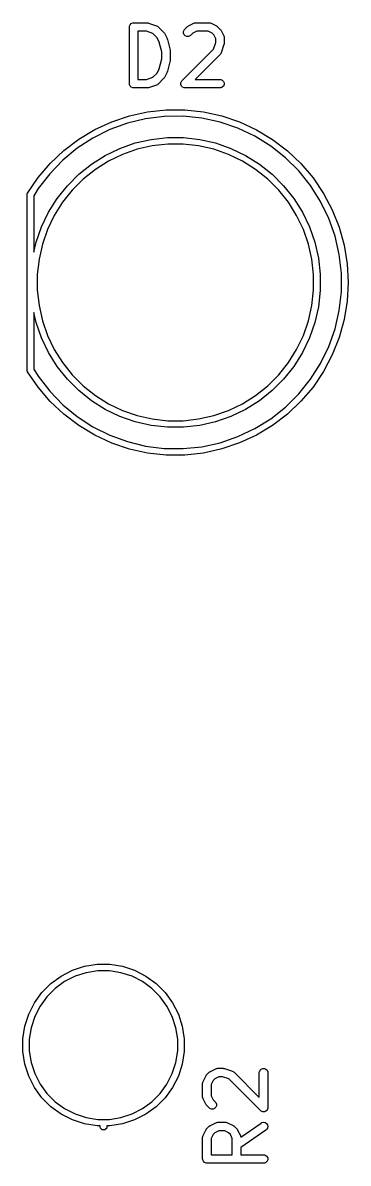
# Model space of a CAD drawing. Header units: inches. Extents: x 5.12 to 6.33, y -3.92 to -3.07.
# Drawn here: x 6.105 to 6.331, y -3.919 to -3.127 of the extents above; entities that cross this region are included whole.
import ezdxf

# ---------------------------------------------------------------- set-up
doc = ezdxf.new("R2010")
doc.units = ezdxf.units.IN
doc.header["$MEASUREMENT"] = 0
doc.layers.add('F.Silkscreen', color=41, linetype='CONTINUOUS', true_color=0xf2eda1)

msp = doc.modelspace()

# ---------------------------------------------------------------- linework, layer by layer
at = {"layer": 'F.Silkscreen', "linetype": 'CONTINUOUS'}
for p, q in [((6.17946, -3.12914), (6.1799, -3.12808)), ((6.1799, -3.12808), (6.18072, -3.12726)), ((6.18072, -3.12726), (6.18178, -3.12682)), ((6.18178, -3.12682), (6.18236, -3.12676)), ((6.18236, -3.12676), (6.19173, -3.12676)), ((6.19173, -3.12676), (6.19202, -3.12679)), ((6.19202, -3.12679), (6.1921, -3.12679)), ((6.1921, -3.12679), (6.1922, -3.12681)), ((6.1922, -3.12681), (6.19231, -3.12682)), ((6.19231, -3.12682), (6.19238, -3.12685)), ((6.19238, -3.12685), (6.19267, -3.12692)), ((6.19267, -3.12692), (6.19829, -3.12879)), ((6.22041, -3.12895), (6.22416, -3.12708)), ((6.22416, -3.12708), (6.2247, -3.12687)), ((6.2247, -3.12687), (6.2248, -3.12686)), ((6.2248, -3.12686), (6.2249, -3.12682)), ((6.2249, -3.12682), (6.22548, -3.12676)), ((6.22548, -3.12676), (6.23485, -3.12676)), ((6.23485, -3.12676), (6.23543, -3.12682)), ((6.23543, -3.12682), (6.23553, -3.12686)), ((6.23553, -3.12686), (6.23563, -3.12687)), ((6.23563, -3.12687), (6.23617, -3.12708)), ((6.23617, -3.12708), (6.23992, -3.12895)), ((6.17941, -3.12972), (6.17946, -3.12914)), ((6.17941, -3.16909), (6.17941, -3.12972)), ((6.19125, -3.13267), (6.18531, -3.13267)), ((6.18531, -3.13267), (6.18531, -3.16613)), ((6.19576, -3.13417), (6.19125, -3.13267)), ((6.19868, -3.13709), (6.19576, -3.13417)), ((6.19829, -3.12879), (6.19882, -3.12903)), ((6.19882, -3.12903), (6.1989, -3.1291)), ((6.1989, -3.1291), (6.199, -3.12914)), ((6.199, -3.12914), (6.19944, -3.1295)), ((6.19944, -3.1295), (6.20319, -3.13325)), ((6.20319, -3.13325), (6.20338, -3.13348)), ((6.20338, -3.13348), (6.20344, -3.13353)), ((6.20344, -3.13353), (6.20349, -3.13362)), ((6.20349, -3.13362), (6.20356, -3.1337)), ((6.20356, -3.1337), (6.20359, -3.13377)), ((6.20359, -3.13377), (6.20375, -3.13402)), ((6.20375, -3.13402), (6.20562, -3.13777)), ((6.21696, -3.13289), (6.2174, -3.13183)), ((6.21696, -3.13404), (6.21696, -3.13289)), ((6.2174, -3.13511), (6.21696, -3.13404)), ((6.2174, -3.13183), (6.21777, -3.13138)), ((6.21821, -3.13592), (6.2174, -3.13511)), ((6.21777, -3.13138), (6.21964, -3.1295)), ((6.21928, -3.13636), (6.21821, -3.13592)), ((6.22043, -3.13636), (6.21928, -3.13636)), ((6.21964, -3.1295), (6.21987, -3.12932)), ((6.21987, -3.12932), (6.21992, -3.12926)), ((6.21992, -3.12926), (6.22001, -3.1292)), ((6.22001, -3.1292), (6.22009, -3.12914)), ((6.22009, -3.12914), (6.22016, -3.12911)), ((6.22016, -3.12911), (6.22041, -3.12895)), ((6.22149, -3.13592), (6.22043, -3.13636)), ((6.22194, -3.13555), (6.22149, -3.13592)), ((6.22348, -3.13402), (6.22194, -3.13555)), ((6.22618, -3.13267), (6.22348, -3.13402)), ((6.23415, -3.13267), (6.22618, -3.13267)), ((6.23685, -3.13402), (6.23415, -3.13267)), ((6.23805, -3.13522), (6.23685, -3.13402)), ((6.2394, -3.13791), (6.23805, -3.13522)), ((6.23992, -3.12895), (6.24017, -3.12911)), ((6.24017, -3.12911), (6.24024, -3.12914)), ((6.24024, -3.12914), (6.24032, -3.1292)), ((6.24032, -3.1292), (6.24041, -3.12926)), ((6.24041, -3.12926), (6.24046, -3.12932)), ((6.24046, -3.12932), (6.24069, -3.1295)), ((6.24069, -3.1295), (6.24256, -3.13138)), ((6.24256, -3.13138), (6.24275, -3.13161)), ((6.24275, -3.13161), (6.24281, -3.13166)), ((6.24281, -3.13166), (6.24286, -3.13175)), ((6.24286, -3.13175), (6.24293, -3.13183)), ((6.24293, -3.13183), (6.24296, -3.1319)), ((6.24296, -3.1319), (6.24312, -3.13215)), ((6.24312, -3.13215), (6.24499, -3.1359)), ((6.24499, -3.1359), (6.2452, -3.13644)), ((6.2452, -3.13644), (6.24521, -3.13654)), ((6.24521, -3.13654), (6.24525, -3.13664)), ((6.20019, -3.14012), (6.19868, -3.13709)), ((6.2019, -3.14695), (6.20019, -3.14012)), ((6.20562, -3.13777), (6.20564, -3.13781)), ((6.20564, -3.13781), (6.20565, -3.13783)), ((6.20565, -3.13783), (6.20574, -3.13807)), ((6.20574, -3.13807), (6.20583, -3.13831)), ((6.20583, -3.13831), (6.20583, -3.13833)), ((6.20583, -3.13833), (6.20585, -3.13837)), ((6.20585, -3.13837), (6.20772, -3.14587)), ((6.2379, -3.145), (6.2394, -3.14049)), ((6.2394, -3.14049), (6.2394, -3.13791)), ((6.24515, -3.1419), (6.24328, -3.14752)), ((6.24522, -3.14161), (6.24515, -3.1419)), ((6.24525, -3.14154), (6.24522, -3.14161)), ((6.24525, -3.13664), (6.2453, -3.13722)), ((6.24526, -3.14144), (6.24525, -3.14154)), ((6.24528, -3.14134), (6.24526, -3.14144)), ((6.2453, -3.14097), (6.24527, -3.14126)), ((6.24527, -3.14126), (6.24528, -3.14134)), ((6.2453, -3.13722), (6.2453, -3.14097)), ((6.20019, -3.15868), (6.2019, -3.15185)), ((6.2019, -3.15185), (6.2019, -3.14695)), ((6.20772, -3.14587), (6.20773, -3.14597)), ((6.20773, -3.14597), (6.20775, -3.14601)), ((6.20775, -3.14601), (6.20777, -3.14623)), ((6.20777, -3.14623), (6.2078, -3.14645)), ((6.2078, -3.15236), (6.20777, -3.15257)), ((6.2078, -3.14645), (6.2078, -3.14649)), ((6.2078, -3.14649), (6.20781, -3.14659)), ((6.20781, -3.15221), (6.2078, -3.15231)), ((6.2078, -3.15231), (6.2078, -3.15236)), ((6.20781, -3.14659), (6.20781, -3.15221)), ((6.21589, -3.167), (6.2379, -3.145)), ((6.24256, -3.14868), (6.22511, -3.16613)), ((6.24293, -3.14823), (6.24256, -3.14868)), ((6.24297, -3.14813), (6.24293, -3.14823)), ((6.24304, -3.14805), (6.24297, -3.14813)), ((6.24328, -3.14752), (6.24304, -3.14805)), ((6.19868, -3.16171), (6.20019, -3.15868)), ((6.20772, -3.15293), (6.20585, -3.16043)), ((6.20773, -3.15283), (6.20772, -3.15293)), ((6.20775, -3.15279), (6.20773, -3.15283)), ((6.20777, -3.15257), (6.20775, -3.15279)), ((6.18531, -3.16613), (6.19125, -3.16613)), ((6.19125, -3.16613), (6.19576, -3.16463)), ((6.19576, -3.16463), (6.19868, -3.16171)), ((6.20319, -3.16555), (6.19944, -3.1693)), ((6.20338, -3.16532), (6.20319, -3.16555)), ((6.20344, -3.16527), (6.20338, -3.16532)), ((6.20349, -3.16518), (6.20344, -3.16527)), ((6.20356, -3.1651), (6.20349, -3.16518)), ((6.20359, -3.16503), (6.20356, -3.1651)), ((6.20375, -3.16478), (6.20359, -3.16503)), ((6.20562, -3.16103), (6.20375, -3.16478)), ((6.20564, -3.16099), (6.20562, -3.16103)), ((6.20565, -3.16097), (6.20564, -3.16099)), ((6.20574, -3.16073), (6.20565, -3.16097)), ((6.20583, -3.16049), (6.20574, -3.16073)), ((6.20585, -3.16043), (6.20583, -3.16047)), ((6.20583, -3.16047), (6.20583, -3.16049)), ((6.21508, -3.16851), (6.21552, -3.16745)), ((6.21552, -3.16745), (6.21589, -3.167)), ((6.22511, -3.16613), (6.24235, -3.16613)), ((6.24235, -3.16613), (6.24293, -3.16619)), ((6.24293, -3.16619), (6.24399, -3.16663)), ((6.24399, -3.16663), (6.24481, -3.16745)), ((6.24481, -3.16745), (6.24525, -3.16851)), ((6.17946, -3.16966), (6.17941, -3.16909)), ((6.1799, -3.17073), (6.17946, -3.16966)), ((6.18072, -3.17154), (6.1799, -3.17073)), ((6.18178, -3.17198), (6.18072, -3.17154)), ((6.18236, -3.17204), (6.18178, -3.17198)), ((6.19173, -3.17204), (6.18236, -3.17204)), ((6.19202, -3.17201), (6.19173, -3.17204)), ((6.1921, -3.17202), (6.19202, -3.17201)), ((6.1922, -3.17199), (6.1921, -3.17202)), ((6.19231, -3.17198), (6.1922, -3.17199)), ((6.19238, -3.17195), (6.19231, -3.17198)), ((6.19267, -3.17189), (6.19238, -3.17195)), ((6.19829, -3.17001), (6.19267, -3.17189)), ((6.19882, -3.16978), (6.19829, -3.17001)), ((6.1989, -3.16971), (6.19882, -3.16978)), ((6.199, -3.16967), (6.1989, -3.16971)), ((6.19944, -3.1693), (6.199, -3.16967)), ((6.21508, -3.16966), (6.21508, -3.16851)), ((6.21552, -3.17073), (6.21508, -3.16966)), ((6.21634, -3.17154), (6.21552, -3.17073)), ((6.2174, -3.17198), (6.21634, -3.17154)), ((6.21798, -3.17204), (6.2174, -3.17198)), ((6.24235, -3.17204), (6.21798, -3.17204)), ((6.24293, -3.17198), (6.24235, -3.17204)), ((6.24399, -3.17154), (6.24293, -3.17198)), ((6.24481, -3.17073), (6.24399, -3.17154)), ((6.24525, -3.16966), (6.24481, -3.17073)), ((6.24525, -3.16851), (6.24525, -3.16966)), ((6.16708, -3.19549), (6.1794, -3.19136)), ((6.1794, -3.19136), (6.19209, -3.18857)), ((6.20363, -3.19181), (6.19068, -3.19343)), ((6.19209, -3.18857), (6.20501, -3.18718)), ((6.21667, -3.19167), (6.20363, -3.19181)), ((6.20501, -3.18718), (6.21801, -3.18719)), ((6.22965, -3.193), (6.21667, -3.19167)), ((6.21801, -3.18719), (6.23093, -3.1886)), ((6.23093, -3.1886), (6.24362, -3.19141)), ((6.24362, -3.19141), (6.25593, -3.19556)), ((6.15528, -3.20094), (6.16708, -3.19549)), ((6.178, -3.19649), (6.16574, -3.20096)), ((6.19068, -3.19343), (6.178, -3.19649)), ((6.2424, -3.19578), (6.22965, -3.193)), ((6.25475, -3.19998), (6.2424, -3.19578)), ((6.25593, -3.19556), (6.26772, -3.20103)), ((6.13378, -3.21548), (6.14414, -3.20763)), ((6.15407, -3.20679), (6.14313, -3.21389)), ((6.14414, -3.20763), (6.15528, -3.20094)), ((6.16574, -3.20096), (6.15407, -3.20679)), ((6.18352, -3.21024), (6.19453, -3.20772)), ((6.19453, -3.20772), (6.20577, -3.20646)), ((6.20577, -3.20646), (6.21707, -3.20646)), ((6.21707, -3.20646), (6.2283, -3.20772)), ((6.2283, -3.20772), (6.23932, -3.21024)), ((6.26655, -3.20555), (6.25475, -3.19998)), ((6.27764, -3.21242), (6.26655, -3.20555)), ((6.26772, -3.20103), (6.27885, -3.20773)), ((6.27885, -3.20773), (6.28919, -3.2156)), ((6.12434, -3.2244), (6.13378, -3.21548)), ((6.14313, -3.21389), (6.13305, -3.22219)), ((6.16266, -3.21888), (6.17285, -3.21397)), ((6.17285, -3.21397), (6.18352, -3.21024)), ((6.18478, -3.21463), (6.1746, -3.2182)), ((6.1953, -3.21223), (6.18478, -3.21463)), ((6.20602, -3.21102), (6.1953, -3.21223)), ((6.21681, -3.21102), (6.20602, -3.21102)), ((6.22753, -3.21223), (6.21681, -3.21102)), ((6.23805, -3.21463), (6.22753, -3.21223)), ((6.24824, -3.2182), (6.23805, -3.21463)), ((6.23932, -3.21024), (6.24999, -3.21397)), ((6.24999, -3.21397), (6.26017, -3.21888)), ((6.2879, -3.22049), (6.27764, -3.21242)), ((6.28919, -3.2156), (6.29863, -3.22454)), ((6.13305, -3.22219), (6.12398, -3.23156)), ((6.15309, -3.22489), (6.16266, -3.21888)), ((6.16488, -3.22288), (6.15574, -3.22862)), ((6.1746, -3.2182), (6.16488, -3.22288)), ((6.25796, -3.22288), (6.24824, -3.2182)), ((6.26709, -3.22862), (6.25796, -3.22288)), ((6.26017, -3.21888), (6.26974, -3.22489)), ((6.29717, -3.22966), (6.2879, -3.22049)), ((6.11591, -3.2343), (6.12434, -3.2244)), ((6.12398, -3.23156), (6.11602, -3.2419)), ((6.14426, -3.23194), (6.15309, -3.22489)), ((6.15574, -3.22862), (6.14731, -3.23535)), ((6.27553, -3.23535), (6.26709, -3.22862)), ((6.26974, -3.22489), (6.27858, -3.23194)), ((6.30535, -3.23982), (6.29717, -3.22966)), ((6.29863, -3.22454), (6.30703, -3.23445)), ((6.10861, -3.24505), (6.11591, -3.2343)), ((6.13627, -3.23993), (6.14426, -3.23194)), ((6.14731, -3.23535), (6.13968, -3.24297)), ((6.28316, -3.24297), (6.27553, -3.23535)), ((6.27858, -3.23194), (6.28657, -3.23993)), ((6.30703, -3.23445), (6.31432, -3.24521)), ((6.10827, -3.24626), (6.10845, -3.24536)), ((6.10827, -3.36791), (6.10827, -3.24626)), ((6.10845, -3.24536), (6.10856, -3.24524)), ((6.10856, -3.24524), (6.10861, -3.24505)), ((6.11602, -3.2419), (6.11299, -3.24692)), ((6.11299, -3.24692), (6.11299, -3.28609)), ((6.12922, -3.24876), (6.13627, -3.23993)), ((6.13968, -3.24297), (6.13295, -3.25141)), ((6.28989, -3.25141), (6.28316, -3.24297)), ((6.28657, -3.23993), (6.29362, -3.24876)), ((6.31234, -3.25084), (6.30535, -3.23982)), ((6.31432, -3.24521), (6.32041, -3.25669)), ((6.12321, -3.25833), (6.12922, -3.24876)), ((6.13295, -3.25141), (6.12721, -3.26055)), ((6.29563, -3.26055), (6.28989, -3.25141)), ((6.29362, -3.24876), (6.29963, -3.25833)), ((6.31804, -3.26258), (6.31234, -3.25084)), ((6.1183, -3.26852), (6.12321, -3.25833)), ((6.12721, -3.26055), (6.12253, -3.27027)), ((6.30031, -3.27027), (6.29563, -3.26055)), ((6.29963, -3.25833), (6.30453, -3.26852)), ((6.32238, -3.27488), (6.31804, -3.26258)), ((6.32041, -3.25669), (6.32522, -3.26876)), ((6.11457, -3.27919), (6.1183, -3.26852)), ((6.12253, -3.27027), (6.11896, -3.28045)), ((6.30387, -3.28045), (6.30031, -3.27027)), ((6.30453, -3.26852), (6.30827, -3.27919)), ((6.32522, -3.26876), (6.32869, -3.28129)), ((6.3253, -3.2876), (6.32238, -3.27488)), ((6.11299, -3.28609), (6.11457, -3.27919)), ((6.11896, -3.28045), (6.11656, -3.29097)), ((6.30627, -3.29097), (6.30387, -3.28045)), ((6.30827, -3.27919), (6.31078, -3.2902)), ((6.32869, -3.28129), (6.33079, -3.29411)), ((6.11656, -3.29097), (6.11535, -3.30169)), ((6.30748, -3.30169), (6.30627, -3.29097)), ((6.31078, -3.2902), (6.31205, -3.30144)), ((6.32677, -3.30056), (6.3253, -3.2876)), ((6.33079, -3.29411), (6.3315, -3.30709)), ((6.11535, -3.30169), (6.11535, -3.31248)), ((6.30748, -3.31248), (6.30748, -3.30169)), ((6.31205, -3.30144), (6.31205, -3.31274)), ((6.32677, -3.30709), (6.32677, -3.30056)), ((6.32677, -3.31361), (6.32677, -3.30709)), ((6.3315, -3.30709), (6.33079, -3.32006)), ((6.11535, -3.31248), (6.11656, -3.3232)), ((6.30627, -3.3232), (6.30748, -3.31248)), ((6.31205, -3.31274), (6.31078, -3.32397)), ((6.3253, -3.32657), (6.32677, -3.31361)), ((6.11656, -3.3232), (6.11896, -3.33372)), ((6.30387, -3.33372), (6.30627, -3.3232)), ((6.31078, -3.32397), (6.30827, -3.33499)), ((6.32238, -3.33929), (6.3253, -3.32657)), ((6.33079, -3.32006), (6.32869, -3.33289)), ((6.11457, -3.33499), (6.11299, -3.32808)), ((6.11299, -3.32808), (6.11299, -3.36725)), ((6.11896, -3.33372), (6.12253, -3.34391)), ((6.30031, -3.34391), (6.30387, -3.33372)), ((6.32869, -3.33289), (6.32522, -3.34541)), ((6.1183, -3.34566), (6.11457, -3.33499)), ((6.30827, -3.33499), (6.30453, -3.34566)), ((6.31804, -3.35159), (6.32238, -3.33929)), ((6.12321, -3.35584), (6.1183, -3.34566)), ((6.12253, -3.34391), (6.12721, -3.35363)), ((6.29563, -3.35363), (6.30031, -3.34391)), ((6.30453, -3.34566), (6.29963, -3.35584)), ((6.32522, -3.34541), (6.32041, -3.35748)), ((6.12922, -3.36541), (6.12321, -3.35584)), ((6.12721, -3.35363), (6.13295, -3.36276)), ((6.28989, -3.36276), (6.29563, -3.35363)), ((6.29963, -3.35584), (6.29362, -3.36541)), ((6.31234, -3.36333), (6.31804, -3.35159)), ((6.32041, -3.35748), (6.31432, -3.36897)), ((6.13627, -3.37425), (6.12922, -3.36541)), ((6.13295, -3.36276), (6.13968, -3.3712)), ((6.28316, -3.3712), (6.28989, -3.36276)), ((6.29362, -3.36541), (6.28657, -3.37425)), ((6.30535, -3.37435), (6.31234, -3.36333)), ((6.10845, -3.36882), (6.10827, -3.36791)), ((6.10856, -3.36893), (6.10845, -3.36882)), ((6.10861, -3.36913), (6.10856, -3.36893)), ((6.11591, -3.37987), (6.10861, -3.36913)), ((6.11299, -3.36725), (6.11602, -3.37227)), ((6.11602, -3.37227), (6.12398, -3.38261)), ((6.13968, -3.3712), (6.14731, -3.37883)), ((6.27553, -3.37883), (6.28316, -3.3712)), ((6.31432, -3.36897), (6.30703, -3.37972)), ((6.12434, -3.38977), (6.11591, -3.37987)), ((6.14426, -3.38224), (6.13627, -3.37425)), ((6.14731, -3.37883), (6.15574, -3.38556)), ((6.26709, -3.38556), (6.27553, -3.37883)), ((6.28657, -3.37425), (6.27858, -3.38224)), ((6.29717, -3.38451), (6.30535, -3.37435)), ((6.30703, -3.37972), (6.29863, -3.38963)), ((6.12398, -3.38261), (6.13305, -3.39199)), ((6.13378, -3.39869), (6.12434, -3.38977)), ((6.15309, -3.38928), (6.14426, -3.38224)), ((6.16266, -3.3953), (6.15309, -3.38928)), ((6.15574, -3.38556), (6.16488, -3.3913)), ((6.25796, -3.3913), (6.26709, -3.38556)), ((6.26974, -3.38928), (6.26017, -3.3953)), ((6.27858, -3.38224), (6.26974, -3.38928)), ((6.2879, -3.39369), (6.29717, -3.38451)), ((6.29863, -3.38963), (6.28919, -3.39857)), ((6.13305, -3.39199), (6.14313, -3.40028)), ((6.17285, -3.4002), (6.16266, -3.3953)), ((6.16488, -3.3913), (6.1746, -3.39598)), ((6.1746, -3.39598), (6.18478, -3.39954)), ((6.23805, -3.39954), (6.24824, -3.39598)), ((6.24824, -3.39598), (6.25796, -3.3913)), ((6.26017, -3.3953), (6.24999, -3.4002)), ((6.27764, -3.40176), (6.2879, -3.39369)), ((6.14414, -3.40655), (6.13378, -3.39869)), ((6.14313, -3.40028), (6.15407, -3.40738)), ((6.18352, -3.40393), (6.17285, -3.4002)), ((6.19453, -3.40645), (6.18352, -3.40393)), ((6.18478, -3.39954), (6.1953, -3.40194)), ((6.1953, -3.40194), (6.20602, -3.40315)), ((6.20602, -3.40315), (6.21681, -3.40315)), ((6.21681, -3.40315), (6.22753, -3.40194)), ((6.22753, -3.40194), (6.23805, -3.39954)), ((6.23932, -3.40393), (6.2283, -3.40645)), ((6.24999, -3.4002), (6.23932, -3.40393)), ((6.26655, -3.40862), (6.27764, -3.40176)), ((6.28919, -3.39857), (6.27885, -3.40644)), ((6.15528, -3.41324), (6.14414, -3.40655)), ((6.15407, -3.40738), (6.16574, -3.41321)), ((6.16708, -3.41868), (6.15528, -3.41324)), ((6.16574, -3.41321), (6.178, -3.41768)), ((6.20577, -3.40772), (6.19453, -3.40645)), ((6.21707, -3.40772), (6.20577, -3.40772)), ((6.2283, -3.40645), (6.21707, -3.40772)), ((6.25475, -3.41419), (6.26655, -3.40862)), ((6.26772, -3.41315), (6.25593, -3.41861)), ((6.27885, -3.40644), (6.26772, -3.41315)), ((6.1794, -3.42282), (6.16708, -3.41868)), ((6.178, -3.41768), (6.19068, -3.42075)), ((6.19068, -3.42075), (6.20363, -3.42236)), ((6.21667, -3.4225), (6.22965, -3.42117)), ((6.22965, -3.42117), (6.2424, -3.41839)), ((6.2424, -3.41839), (6.25475, -3.41419)), ((6.25593, -3.41861), (6.24362, -3.42277)), ((6.19209, -3.4256), (6.1794, -3.42282)), ((6.20501, -3.42699), (6.19209, -3.4256)), ((6.20363, -3.42236), (6.21667, -3.4225)), ((6.21801, -3.42698), (6.20501, -3.42699)), ((6.23093, -3.42557), (6.21801, -3.42698)), ((6.24362, -3.42277), (6.23093, -3.42557)), ((6.132, -3.78881), (6.13987, -3.7848)), ((6.13987, -3.7848), (6.14827, -3.78207)), ((6.14827, -3.78207), (6.157, -3.78069)), ((6.15736, -3.78524), (6.14934, -3.78651)), ((6.157, -3.78069), (6.16583, -3.78069)), ((6.16548, -3.78524), (6.15736, -3.78524)), ((6.17349, -3.78651), (6.16548, -3.78524)), ((6.16583, -3.78069), (6.17456, -3.78207)), ((6.17456, -3.78207), (6.18296, -3.7848)), ((6.18296, -3.7848), (6.19083, -3.78881)), ((6.12485, -3.794), (6.132, -3.78881)), ((6.13439, -3.7927), (6.12782, -3.79747)), ((6.14162, -3.78901), (6.13439, -3.7927)), ((6.14934, -3.78651), (6.14162, -3.78901)), ((6.18122, -3.78901), (6.17349, -3.78651)), ((6.18845, -3.7927), (6.18122, -3.78901)), ((6.19502, -3.79747), (6.18845, -3.7927)), ((6.19083, -3.78881), (6.19798, -3.794)), ((6.11341, -3.80739), (6.11861, -3.80025)), ((6.11861, -3.80025), (6.12485, -3.794)), ((6.12782, -3.79747), (6.12208, -3.80321)), ((6.20076, -3.80321), (6.19502, -3.79747)), ((6.19798, -3.794), (6.20423, -3.80025)), ((6.20423, -3.80025), (6.20942, -3.80739)), ((6.1094, -3.81527), (6.11341, -3.80739)), ((6.11731, -3.80978), (6.11362, -3.81701)), ((6.12208, -3.80321), (6.11731, -3.80978)), ((6.20553, -3.80978), (6.20076, -3.80321)), ((6.20921, -3.81701), (6.20553, -3.80978)), ((6.20942, -3.80739), (6.21343, -3.81527)), ((6.10667, -3.82367), (6.1094, -3.81527)), ((6.11362, -3.81701), (6.11111, -3.82473)), ((6.21172, -3.82473), (6.20921, -3.81701)), ((6.21343, -3.81527), (6.21616, -3.82367)), ((6.10529, -3.83239), (6.10667, -3.82367)), ((6.11111, -3.82473), (6.10984, -3.83275)), ((6.21299, -3.83275), (6.21172, -3.82473)), ((6.21616, -3.82367), (6.21754, -3.83239)), ((6.10529, -3.83275), (6.10529, -3.83239)), ((6.10529, -3.84123), (6.10529, -3.83275)), ((6.10984, -3.83275), (6.10984, -3.84087)), ((6.21299, -3.84087), (6.21299, -3.83275)), ((6.21754, -3.83239), (6.21754, -3.84123)), ((6.10667, -3.84995), (6.10529, -3.84123)), ((6.10984, -3.84087), (6.11111, -3.84889)), ((6.21172, -3.84889), (6.21299, -3.84087)), ((6.21754, -3.84123), (6.21616, -3.84995)), ((6.11111, -3.84889), (6.11362, -3.85661)), ((6.20921, -3.85661), (6.21172, -3.84889)), ((6.1094, -3.85836), (6.10667, -3.84995)), ((6.11362, -3.85661), (6.11731, -3.86384)), ((6.20553, -3.86384), (6.20921, -3.85661)), ((6.21616, -3.84995), (6.21343, -3.85836)), ((6.23305, -3.85754), (6.23492, -3.85566)), ((6.23492, -3.85566), (6.23515, -3.85548)), ((6.23515, -3.85548), (6.2352, -3.85542)), ((6.2352, -3.85542), (6.23529, -3.85536)), ((6.23529, -3.85536), (6.23537, -3.8553)), ((6.23537, -3.8553), (6.23544, -3.85527)), ((6.23544, -3.85527), (6.23569, -3.85511)), ((6.23569, -3.85511), (6.23944, -3.85324)), ((6.23944, -3.85324), (6.23998, -3.85303)), ((6.23998, -3.85303), (6.24009, -3.85302)), ((6.24009, -3.85302), (6.24018, -3.85298)), ((6.24018, -3.85298), (6.24076, -3.85292)), ((6.24076, -3.85292), (6.24451, -3.85292)), ((6.24451, -3.85292), (6.2448, -3.85295)), ((6.2448, -3.85295), (6.24488, -3.85295)), ((6.24488, -3.85295), (6.24498, -3.85297)), ((6.24498, -3.85297), (6.24509, -3.85298)), ((6.24509, -3.85298), (6.24516, -3.85301)), ((6.24516, -3.85301), (6.24544, -3.85308)), ((6.24544, -3.85308), (6.25107, -3.85495)), ((6.25107, -3.85495), (6.2516, -3.85519)), ((6.2516, -3.85519), (6.25168, -3.85526)), ((6.25168, -3.85526), (6.25177, -3.8553)), ((6.25177, -3.8553), (6.25222, -3.85566)), ((6.25222, -3.85566), (6.26968, -3.87312)), ((6.26968, -3.85588), (6.26973, -3.8553)), ((6.26968, -3.87312), (6.26968, -3.85588)), ((6.26973, -3.8553), (6.27018, -3.85424)), ((6.27018, -3.85424), (6.27099, -3.85342)), ((6.27099, -3.85342), (6.27205, -3.85298)), ((6.27205, -3.85298), (6.27321, -3.85298)), ((6.27321, -3.85298), (6.27427, -3.85342)), ((6.27427, -3.85342), (6.27509, -3.85424)), ((6.27509, -3.85424), (6.27553, -3.8553)), ((6.27553, -3.8553), (6.27558, -3.85588)), ((6.27558, -3.85588), (6.27558, -3.88025)), ((6.11341, -3.86623), (6.1094, -3.85836)), ((6.11731, -3.86384), (6.12208, -3.87041)), ((6.20076, -3.87041), (6.20553, -3.86384)), ((6.21343, -3.85836), (6.20942, -3.86623)), ((6.23031, -3.86338), (6.23036, -3.8628)), ((6.23031, -3.87275), (6.23031, -3.86338)), ((6.23036, -3.8628), (6.23041, -3.8627)), ((6.23041, -3.8626), (6.23062, -3.86206)), ((6.23041, -3.8627), (6.23041, -3.8626)), ((6.23062, -3.86206), (6.23249, -3.85831)), ((6.23249, -3.85831), (6.23265, -3.85806)), ((6.23265, -3.85806), (6.23268, -3.85799)), ((6.23268, -3.85799), (6.23275, -3.85791)), ((6.23275, -3.85791), (6.2328, -3.85782)), ((6.2328, -3.85782), (6.23286, -3.85777)), ((6.23286, -3.85777), (6.23305, -3.85754)), ((6.23756, -3.86138), (6.23621, -3.86407)), ((6.23621, -3.86407), (6.23621, -3.87205)), ((6.23876, -3.86018), (6.23756, -3.86138)), ((6.24146, -3.85883), (6.23876, -3.86018)), ((6.24403, -3.85883), (6.24146, -3.85883)), ((6.24854, -3.86033), (6.24403, -3.85883)), ((6.27054, -3.88234), (6.24854, -3.86033)), ((6.11861, -3.87337), (6.11341, -3.86623)), ((6.12208, -3.87041), (6.12782, -3.87615)), ((6.19502, -3.87615), (6.20076, -3.87041)), ((6.20942, -3.86623), (6.20423, -3.87337)), ((6.23036, -3.87333), (6.23031, -3.87275)), ((6.23621, -3.87205), (6.23756, -3.87475)), ((6.12485, -3.87962), (6.11861, -3.87337)), ((6.132, -3.88481), (6.12485, -3.87962)), ((6.12782, -3.87615), (6.13439, -3.88092)), ((6.13439, -3.88092), (6.14162, -3.88461)), ((6.18122, -3.88461), (6.18845, -3.88092)), ((6.18845, -3.88092), (6.19502, -3.87615)), ((6.19798, -3.87962), (6.19083, -3.88481)), ((6.20423, -3.87337), (6.19798, -3.87962)), ((6.23041, -3.87342), (6.23036, -3.87333)), ((6.23041, -3.87353), (6.23041, -3.87342)), ((6.23062, -3.87407), (6.23041, -3.87353)), ((6.23249, -3.87782), (6.23062, -3.87407)), ((6.23265, -3.87807), (6.23249, -3.87782)), ((6.23268, -3.87814), (6.23265, -3.87807)), ((6.23275, -3.87822), (6.23268, -3.87814)), ((6.2328, -3.87831), (6.23275, -3.87822)), ((6.23286, -3.87836), (6.2328, -3.87831)), ((6.23305, -3.87859), (6.23286, -3.87836)), ((6.23492, -3.88046), (6.23305, -3.87859)), ((6.23537, -3.88083), (6.23492, -3.88046)), ((6.23643, -3.88127), (6.23537, -3.88083)), ((6.23756, -3.87475), (6.2391, -3.87629)), ((6.23865, -3.88083), (6.23759, -3.88127)), ((6.23947, -3.88001), (6.23865, -3.88083)), ((6.2391, -3.87629), (6.23947, -3.87673)), ((6.23947, -3.87673), (6.23991, -3.8778)), ((6.23991, -3.87895), (6.23947, -3.88001)), ((6.23991, -3.8778), (6.23991, -3.87895)), ((6.27553, -3.88083), (6.2754, -3.88114)), ((6.27558, -3.88025), (6.27553, -3.88083)), ((6.13987, -3.88882), (6.132, -3.88481)), ((6.14827, -3.89155), (6.13987, -3.88882)), ((6.14162, -3.88461), (6.14934, -3.88712)), ((6.14934, -3.88712), (6.15736, -3.88839)), ((6.15736, -3.88839), (6.16548, -3.88839)), ((6.16548, -3.88839), (6.17349, -3.88712)), ((6.17349, -3.88712), (6.18122, -3.88461)), ((6.18296, -3.88882), (6.17456, -3.89155)), ((6.19083, -3.88481), (6.18296, -3.88882)), ((6.23759, -3.88127), (6.23643, -3.88127)), ((6.27099, -3.8827), (6.27054, -3.88234)), ((6.27174, -3.88302), (6.27099, -3.8827)), ((6.27205, -3.88315), (6.27174, -3.88302)), ((6.27321, -3.88315), (6.27205, -3.88315)), ((6.27205, -3.88315), (6.27205, -3.88315)), ((6.27427, -3.8827), (6.27321, -3.88315)), ((6.27509, -3.88189), (6.27427, -3.8827)), ((6.2754, -3.88114), (6.27509, -3.88189)), ((6.157, -3.89294), (6.14827, -3.89155)), ((6.15906, -3.89294), (6.157, -3.89294)), ((6.15906, -3.8935), (6.15906, -3.89294)), ((6.15923, -3.89441), (6.15906, -3.8935)), ((6.16051, -3.89569), (6.15923, -3.89441)), ((6.16232, -3.89569), (6.16051, -3.89569)), ((6.1636, -3.89441), (6.16232, -3.89569)), ((6.16378, -3.8935), (6.1636, -3.89441)), ((6.16583, -3.89294), (6.16378, -3.89294)), ((6.16378, -3.89294), (6.16378, -3.8935)), ((6.17456, -3.89155), (6.16583, -3.89294)), ((6.23062, -3.89955), (6.23249, -3.8958)), ((6.23249, -3.8958), (6.23265, -3.89555)), ((6.23265, -3.89555), (6.23268, -3.89548)), ((6.23268, -3.89548), (6.23275, -3.8954)), ((6.23275, -3.8954), (6.2328, -3.89531)), ((6.2328, -3.89531), (6.23286, -3.89526)), ((6.23286, -3.89526), (6.23305, -3.89503)), ((6.23305, -3.89503), (6.23492, -3.89316)), ((6.23492, -3.89316), (6.23515, -3.89297)), ((6.23515, -3.89297), (6.2352, -3.89291)), ((6.2352, -3.89291), (6.23529, -3.89286)), ((6.23529, -3.89286), (6.23537, -3.89279)), ((6.23537, -3.89279), (6.23544, -3.89276)), ((6.23544, -3.89276), (6.23569, -3.89261)), ((6.23569, -3.89261), (6.23944, -3.89073)), ((6.24146, -3.89633), (6.23876, -3.89767)), ((6.23944, -3.89073), (6.23998, -3.89052)), ((6.23998, -3.89052), (6.24009, -3.89052)), ((6.24009, -3.89052), (6.24018, -3.89048)), ((6.24018, -3.89048), (6.24076, -3.89042)), ((6.24076, -3.89042), (6.24638, -3.89042)), ((6.24569, -3.89633), (6.24146, -3.89633)), ((6.24838, -3.89767), (6.24569, -3.89633)), ((6.24638, -3.89042), (6.24696, -3.89048)), ((6.24696, -3.89048), (6.24706, -3.89052)), ((6.24706, -3.89052), (6.24716, -3.89052)), ((6.24716, -3.89052), (6.2477, -3.89073)), ((6.2477, -3.89073), (6.25145, -3.89261)), ((6.25145, -3.89261), (6.2517, -3.89276)), ((6.2517, -3.89276), (6.25177, -3.89279)), ((6.25177, -3.89279), (6.25185, -3.89286)), ((6.25185, -3.89286), (6.25194, -3.89291)), ((6.25194, -3.89291), (6.25199, -3.89297)), ((6.25199, -3.89297), (6.25222, -3.89316)), ((6.25222, -3.89316), (6.2541, -3.89503)), ((6.2541, -3.89503), (6.25428, -3.89526)), ((6.25428, -3.89526), (6.25434, -3.89531)), ((6.25434, -3.89531), (6.2544, -3.8954)), ((6.2544, -3.8954), (6.25446, -3.89548)), ((6.25446, -3.89548), (6.25449, -3.89555)), ((6.25449, -3.89555), (6.25465, -3.8958)), ((6.25465, -3.8958), (6.25652, -3.89955)), ((6.25683, -3.90083), (6.27094, -3.89095)), ((6.27432, -3.89579), (6.25684, -3.90803)), ((6.27094, -3.89095), (6.27144, -3.89067)), ((6.27144, -3.89067), (6.27257, -3.89042)), ((6.27257, -3.89042), (6.2737, -3.89062)), ((6.2737, -3.89062), (6.27467, -3.89124)), ((6.27476, -3.89541), (6.27432, -3.89579)), ((6.27467, -3.89124), (6.27533, -3.89218)), ((6.27538, -3.89444), (6.27476, -3.89541)), ((6.27533, -3.89218), (6.27558, -3.89331)), ((6.27558, -3.89331), (6.27538, -3.89444)), ((6.23031, -3.90087), (6.23036, -3.9003)), ((6.23031, -3.91587), (6.23031, -3.90087)), ((6.23036, -3.9003), (6.23041, -3.9002)), ((6.23041, -3.90009), (6.23062, -3.89955)), ((6.23041, -3.9002), (6.23041, -3.90009)), ((6.23756, -3.89887), (6.23621, -3.90157)), ((6.23621, -3.90157), (6.23621, -3.91292)), ((6.23876, -3.89767), (6.23756, -3.89887)), ((6.24958, -3.89887), (6.24838, -3.89767)), ((6.25093, -3.90157), (6.24958, -3.89887)), ((6.25093, -3.91292), (6.25093, -3.90157)), ((6.25652, -3.89955), (6.25673, -3.90009)), ((6.25673, -3.90009), (6.25674, -3.9002)), ((6.25674, -3.9002), (6.25678, -3.9003)), ((6.25678, -3.9003), (6.25683, -3.90083)), ((6.25684, -3.90803), (6.25684, -3.91292)), ((6.23036, -3.91645), (6.23031, -3.91587)), ((6.23081, -3.91751), (6.23036, -3.91645)), ((6.23162, -3.91832), (6.23081, -3.91751)), ((6.23268, -3.91877), (6.23162, -3.91832)), ((6.23326, -3.91882), (6.23268, -3.91877)), ((6.27263, -3.91882), (6.23326, -3.91882)), ((6.23621, -3.91292), (6.25093, -3.91292)), ((6.25684, -3.91292), (6.27263, -3.91292)), ((6.27263, -3.91292), (6.27321, -3.91297)), ((6.27321, -3.91877), (6.27263, -3.91882)), ((6.27321, -3.91297), (6.27427, -3.91341)), ((6.27427, -3.91832), (6.27321, -3.91877)), ((6.27427, -3.91341), (6.27509, -3.91423)), ((6.27509, -3.91751), (6.27427, -3.91832)), ((6.27509, -3.91423), (6.27553, -3.91529)), ((6.27553, -3.91645), (6.27509, -3.91751)), ((6.27553, -3.91529), (6.27553, -3.91645))]:
    msp.add_line(p, q, dxfattribs=at)

doc.saveas('drawing.dxf')
